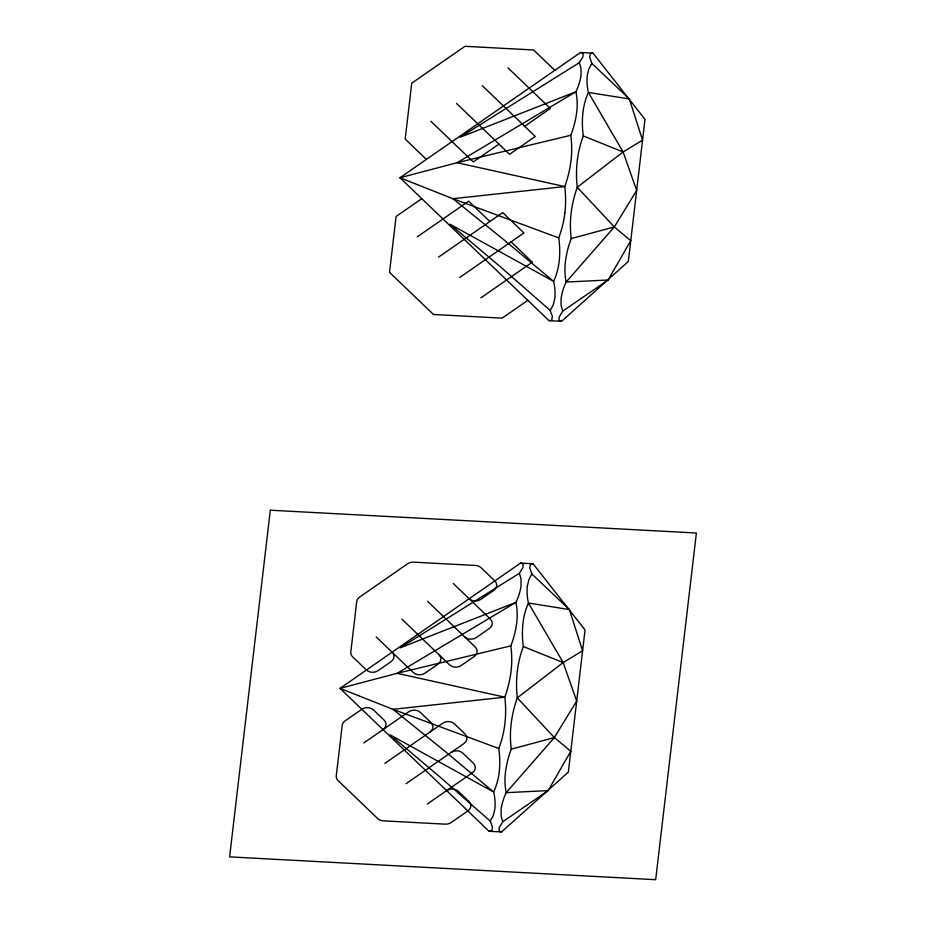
<?xml version="1.0" encoding="UTF-8"?>
<svg xmlns="http://www.w3.org/2000/svg" width="926" height="926" viewBox="0 0 926 926"><rect width="100%" height="100%" fill="white"/><g stroke="black" fill="none" stroke-linecap="round" stroke-linejoin="round"><path stroke-width="1.39" d="M527.322 586.204L528.896 579.456L531.848 573.981L529.695 567.638L530.471 564.455A2.257 1.829 -4 0 1 531.142 564.027L533.052 563.772L585.047 629.969L568.356 772.11L501.556 831.942L489.055 831.282L340.004 688.365L520.539 563.101L533.052 563.772M561.515 321.334L559.698 320.871A2.257 1.829 -4 0 1 559.13 320.396L559.107 317.155L562.719 311.124L608.081 279.999L630.768 240.679L614.308 226.963L577.268 187.249A173.787 140.775 -4 0 1 577.257 160.927A154.711 125.323 -4 0 1 583.287 135.937A143.171 115.97 -4 0 1 582.929 112.59A97.022 78.594 -4 0 1 588.404 92.438A80.932 65.549 -4 0 1 587.269 75.596L588.855 68.848L591.807 63.362L589.654 57.03L590.429 53.835A2.257 1.829 -4 0 1 591.101 53.419L593.01 53.164L645.005 119.361L628.326 261.491L561.515 321.334L549.014 320.662L399.963 177.746L580.498 52.493L593.01 53.164M501.556 831.942L499.739 831.49A2.257 1.829 -4 0 1 499.172 831.004L499.149 827.763L502.76 821.744L548.123 790.607L570.81 751.287L554.35 737.571L517.31 697.857A173.787 140.775 -4 0 1 517.298 671.535A154.711 125.323 -4 0 1 523.329 646.545A143.171 115.97 -4 0 1 522.97 623.198A97.022 78.594 -4 0 1 528.445 603.046A80.932 65.549 -4 0 1 527.311 586.204M608.081 279.999L566.133 282.06L614.308 226.963L636.671 190.432L623.117 151.968L588.404 92.438L629.344 98.943L642.563 140.173L623.117 151.968L577.268 187.249A173.787 140.775 -4 0 0 571.111 213.235A154.711 125.323 -4 0 0 571.238 238.561A143.171 115.97 -4 0 0 565.439 261.572A97.022 78.594 -4 0 0 566.133 282.06A80.932 65.549 -4 0 0 561.087 298.566L561.075 305.395L562.719 311.124M548.123 790.607L506.175 792.668L554.35 737.571L576.701 701.04L563.158 662.576L528.433 603.046L569.386 609.551L582.604 650.793L563.158 662.576L517.31 697.857A173.787 140.775 -4 0 0 511.152 723.854A154.711 125.323 -4 0 0 511.279 749.169A143.171 115.97 -4 0 0 505.48 772.18A97.022 78.594 -4 0 0 506.175 792.668A80.932 65.549 -4 0 0 501.128 809.185L501.116 816.014L502.76 821.744M549.014 320.662L550.993 320.408A2.303 1.864 -4 0 0 551.861 319.806L552.394 316.391L550.206 310.453L553.25 304.955L554.836 298.241A78.34 63.454 -4 0 0 553.621 281.388A94.001 76.14 -4 0 0 559.188 261.248A138.506 112.196 -4 0 0 558.725 237.889A149.746 121.306 -4 0 0 564.86 212.911M489.055 831.282L491.035 831.016A2.303 1.864 -4 0 0 491.903 830.414L492.435 826.999L490.248 821.073L493.292 815.563L494.878 808.849A78.34 63.454 -4 0 0 493.662 792.008A94.001 76.14 -4 0 0 499.23 771.856A138.506 112.196 -4 0 0 498.767 748.497A149.746 121.306 -4 0 0 504.901 723.519A168.15 136.203 -4 0 0 504.797 697.185A168.15 136.203 -4 0 0 511.048 671.2A149.746 121.306 -4 0 0 510.816 645.873M579.306 62.702L581.03 68.455L581.03 75.261A78.34 63.454 -4 0 1 575.891 91.767L460.083 137.256L579.306 62.702L582.848 57.065L583.114 53.65A2.303 1.864 -4 0 0 582.396 52.956L580.498 52.493M519.347 573.31L521.06 579.063L521.06 585.869A78.34 63.454 -4 0 1 515.921 602.375L400.125 647.864L519.347 573.31L522.889 567.684L523.155 564.258A2.303 1.864 -4 0 0 522.438 563.564L520.539 563.101M498.964 144.109L473.279 161.934L430.868 121.271M524.648 126.295L550.333 108.469L507.923 67.795M421.77 198.662L396.085 216.487L389.533 272.36L433.449 314.47L502.123 318.15L527.808 300.337M417.29 236.825L468.672 201.174L489.877 221.511M438.496 257.15L502.714 212.598L523.919 232.935L459.701 277.487M480.918 297.825L532.288 262.174L511.083 241.848M363.721 742.999L408.713 711.781A8.288 6.713 -4 0 1 420.358 712.407L431.03 722.639A8.288 6.713 -4 0 1 429.919 732.119M384.927 763.337L442.755 723.206A8.288 6.713 -4 0 1 454.411 723.831L465.072 734.063A8.288 6.713 -4 0 1 463.961 743.543L406.132 783.674M427.337 804L472.329 772.782A8.288 6.713 -4 0 0 473.441 763.302L462.769 753.081A8.288 6.713 -4 0 0 451.124 752.456M614.308 226.963L571.238 238.561M554.35 737.571L511.279 749.169M564.86 212.899A168.15 136.203 -4 0 0 564.756 186.577L457.097 162.71L575.891 91.767A94.001 76.14 -4 0 1 576.69 112.254A138.506 112.196 -4 0 1 570.775 135.265L457.097 162.71L399.963 177.746L452.872 198.696L558.725 237.889M498.767 748.497L392.913 709.304L340.004 688.365L397.138 673.318L510.816 645.873A138.506 112.196 -4 0 0 516.72 622.862A94.001 76.14 -4 0 0 515.921 602.375L397.138 673.318L504.797 697.185L392.913 709.304L443.809 750.315L493.662 792.008L389.927 734.746L440.626 777.562L490.248 821.073M583.287 135.937L623.117 151.968M523.329 646.545L563.158 662.576M550.206 310.453L500.584 266.954L449.886 224.138L553.621 281.388L503.767 239.695L452.872 198.696L564.756 186.577A168.15 136.203 -4 0 0 571.006 160.592A149.746 121.306 -4 0 0 570.775 135.265M591.807 63.362L629.344 98.943M531.848 573.981L569.386 609.551M554.813 70.307L533.607 49.981L464.933 46.3L411.734 83.213L405.183 139.085L426.388 159.422M482.238 85.62L535.251 136.458L509.566 154.283L456.553 103.446M453.231 583.461L490.375 619.077A8.288 6.713 -4 0 1 489.264 628.557L476.346 637.528A8.288 6.713 -4 0 1 464.69 636.903M427.546 601.287L475.293 647.066A8.288 6.713 -4 0 1 474.181 656.546L461.252 665.516A8.288 6.713 -4 0 1 449.608 664.891L401.861 619.112M376.176 636.926L413.32 672.542A8.288 6.713 -4 0 0 424.965 673.167L437.894 664.208A8.288 6.713 -4 0 0 439.005 654.717M392.115 652.205A8.288 6.713 -4 0 1 390.992 661.696L378.074 670.655A8.288 6.713 -4 0 1 366.418 670.03L352.667 656.847A8.288 6.713 -4 0 1 350.815 651.973L356.718 601.645A8.288 6.713 -4 0 1 359.693 597.038L407.602 563.795A8.288 6.713 -4 0 1 413.656 562.151L475.501 565.462A8.288 6.713 -4 0 1 481.103 567.731L494.854 580.926A8.288 6.713 -4 0 1 493.743 590.406L480.825 599.365A8.288 6.713 -4 0 1 469.169 598.74M383.017 729.607A8.288 6.713 -4 0 0 384.14 720.127L373.467 709.895A8.288 6.713 -4 0 0 361.811 709.27L345.155 720.833A8.288 6.713 -4 0 0 342.192 725.44L336.277 775.768A8.288 6.713 -4 0 0 338.129 780.641L377.692 818.561A8.288 6.713 -4 0 0 383.283 820.841L445.128 824.152A8.288 6.713 -4 0 0 451.182 822.496L467.85 810.945A8.288 6.713 -4 0 0 468.961 801.465L458.289 791.232A8.288 6.713 -4 0 0 446.645 790.607M270.323 510.203L229.613 856.874L655.677 879.7L696.387 533.017L270.323 510.203"/></g></svg>
